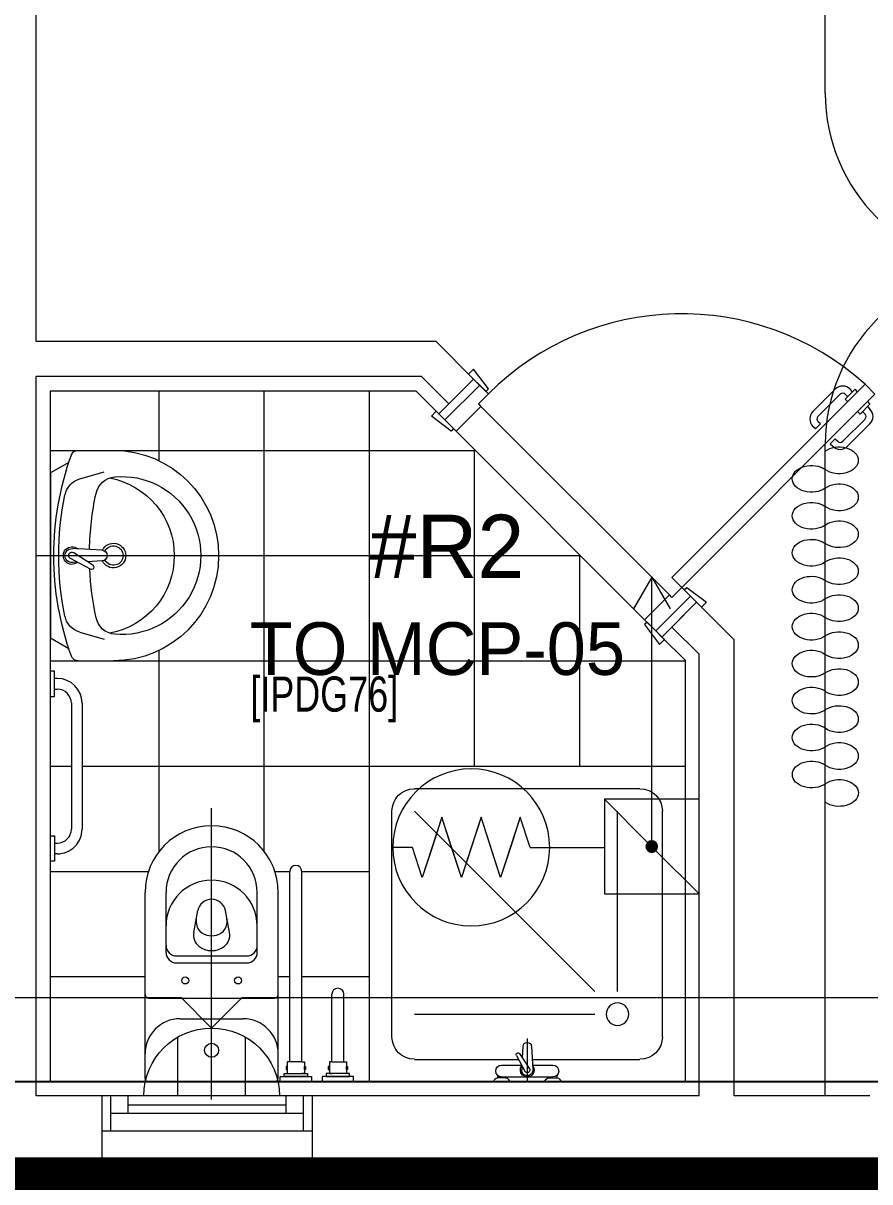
# Model space of a CAD drawing. Header units: metres. Extents: x 75097 to 220695, y -1557923 to -1361206.
# Drawn here: x 131814 to 134228, y -1441123 to -1437820 of the extents above; entities that cross this region are included whole.
import ezdxf

# ---------------------------------------------------------------- set-up
doc = ezdxf.new("R2010")
doc.units = ezdxf.units.M
doc.linetypes.add('DASHED2', pattern=[0.375, 0.25, -0.125])
doc.layers.get('0').update_dxf_attribs({"lineweight": 0})
for name, color, linetype, lineweight in [('A-100 - Copy$0$72_EGR_BASE_TEXT', 8, 'Continuous', 0), ('A-100 - Copy$0$Aluminum', 8, 'Continuous', 0), ('A-100 - Copy$0$car', 8, 'Continuous', 0), ('A-100 - Copy$0$Medical Equipment and Furniture', 8, 'Continuous', 0), ('A-100 - Copy$0$Proj', 8, 'Continuous', 0), ('A-100 - Copy$0$SANIT', 8, 'Continuous', 0), ('A-100 - Copy$0$Tiles', 8, 'Continuous', 0), ('A-100 - Copy$0$Walls', 8, 'Continuous', 0), ('A-100 - Copy$0$Wooden Joinery', 8, 'Continuous', 0)]:
    doc.layers.add(name, color=color, linetype=linetype, lineweight=lineweight)
for name, color, linetype in [('A-100 - Copy$0$axes', 8, 'Continuous'), ('AMA-SO-POWER', 85, 'Continuous'), ('PD-VENT', 8, 'Continuous')]:
    doc.layers.add(name, color=color, linetype=linetype)
doc.layers.add('E-POWR', color=7, linetype='Continuous', lineweight=9, true_color=0x4e7e3e)
doc.layers.add('EXF', color=7, linetype='Continuous', lineweight=0, true_color=0x4e7e3e)
doc.styles.add('A-100 - Copy$0$X3G_ENTITY_2587EA', font='swisscl.ttf', dxfattribs={"height": 200})
doc.styles.add('Optima_5', font='', dxfattribs={"height": 3.001645})
doc.styles.get("Standard").update_dxf_attribs({"font": 'GOTHIC.TTF'})
doc.styles.get('Optima_5').set_extended_font_data('Optima')

# ---------------------------------------------------------------- blocks, each defined once
blk = doc.blocks.new('WALL OUTLET')
at = {"layer": 'E-POWR', "extrusion": (9.94399e-05, 4.90741e-07, 1)}
blk.add_line((-193.4, 0, 0), (193.4, 0, 0), dxfattribs=at)
blk.add_line((-193.4, 0, 0), (193.4, 0, 0), dxfattribs=at)
at = {"layer": 'E-POWR', "extrusion": (9.94399e-05, 4.90741e-07, 1), "elevation": 0}
for points in [[(-96.7, 0), (-96.7, 167.5)], [(96.7, 0), (96.7, 167.5)]]:
    blk.add_lwpolyline(points, dxfattribs=at)
at = {"layer": 'E-POWR', "extrusion": (9.94399e-05, 4.90741e-07, 1)}
blk.add_arc((0, 0, 0), 193.4, 359.9963, 179.9963, dxfattribs=at)
blk = doc.blocks.new('E-WATER HEATER SKT')
at = {"layer": 'E-POWR'}
h = blk.add_hatch(color=256, dxfattribs=at)
h.dxf.hatch_style = 1
h.paths.add_polyline_path([(-0.4153, 0.0019, 1), (-0.4426, 0.0019, 1)])
for p, q in [((-0.5415, -0.1106), (-0.5415, 0.1144)), ((-0.5415, 0.1144), (-0.3165, 0.1144))]:
    blk.add_line(p, q, dxfattribs=at)
blk.add_lwpolyline([(-0.5415, 0.1144), (-0.3165, 0.1144), (-0.3165, -0.1106), (-0.5415, -0.1106)], close=True, dxfattribs=at)
for points in [[(-0.4208, 0.01), (-0.3165, 0.1144)], [(-0.1398, 0), (-0.1165, 0.0717), (-0.0932, 0)], [(-0.1398, 0), (-0.1165, 0.0717), (-0.0699, -0.0717), (-0.0233, 0.0717), (0.0233, -0.0717), (0.0699, 0.0717), (0.1165, -0.0717), (0.1398, 0), (0.1865, 0)], [(-0.0466, 0), (-0.0233, 0.0717), (0, 0)], [(0.0466, 0), (0.0699, 0.0717), (0.0932, 0)], [(-0.1398, 0), (-0.3165, 0)], [(-0.0932, 0), (-0.0699, -0.0717), (-0.0466, 0)], [(0, 0), (0.0233, -0.0717), (0.0466, 0)], [(0.0932, 0), (0.1165, -0.0717), (0.1398, 0)], [(-0.5415, -0.1106), (-0.4371, -0.0063)]]:
    blk.add_lwpolyline(points, dxfattribs=at)
for centre, radius in [((0, 0), 0.1865), ((-0.429, 0.0019), 0.0137)]:
    blk.add_circle(centre, radius, dxfattribs=at)
blk = doc.blocks.new('arrow')
at = {"layer": 'E-POWR'}
for points in [[(140757.7, -1398284.6), (140667.3, -1398232.4)], [(139990, -1398284.6), (140757.7, -1398284.6), (140757.7, -1398284.6)], [(140757.7, -1398284.6), (140667.3, -1398336.8)]]:
    blk.add_lwpolyline(points, dxfattribs=at)
blk = doc.blocks.new('A-100 - Copy$0$CURTAIN')
for centre, start, end in [((-0.3386, 0.0395), 313.5684, 226.4316), ((-0.1881, 0.0395), 313.5684, 226.4316), ((-0.0376, 0.0395), 313.5684, 226.4316), ((0.1129, 0.0395), 313.5684, 226.4316), ((0.2633, 0.0395), 313.5684, 226.4316), ((0.4138, 0.0395), 313.5684, 226.4316), ((0.5643, 0.0395), 313.5684, 226.4316), ((0.7148, 0.0395), 313.5684, 226.4316), ((0.8653, 0.0395), 313.5684, 226.4316), ((0.0376, -0.0395), 133.5684, 46.4316), ((0.1881, -0.0395), 133.5684, 46.4316), ((0.3386, -0.0395), 133.5684, 46.4316), ((0.4891, -0.0395), 133.5684, 46.4316), ((0.6396, -0.0395), 133.5684, 46.4316), ((0.79, -0.0395), 133.5684, 46.4316), ((0.9405, -0.0395), 133.5684, 46.4316), ((-0.4138, -0.0395), 133.5684, 46.4316), ((-0.2633, -0.0395), 133.5684, 46.4316), ((-0.1129, -0.0395), 133.5684, 46.4316)]:
    blk.add_arc(centre, 0.0546, start, end)
blk = doc.blocks.new('A-100 - Copy$0$A$C5B88081F')
at = {"layer": 'A-100 - Copy$0$car'}
for p, q in [((91.9, -7.1), (629.3, -544.5)), ((558.6, -615.2), (21.2, -77.8))]:
    blk.add_line(p, q, dxfattribs=at)
at = {"layer": 'A-100 - Copy$0$Wooden Joinery'}
for p, q in [((1102.4, 41.7), (1038.7, -21.9)), ((1158.9, 41.7), (1130.6, 13.4)), ((1151.9, 34.6), (1144.8, 41.7)), ((1166, 34.6), (1158.9, 41.7)), ((1116.5, 27.6), (1052.9, -36.1)), ((1137.7, 20.5), (1130.6, 27.6)), ((1137.7, 6.3), (1130.6, 13.4)), ((1194.3, 6.3), (1201.4, -0.7)), ((1166, -21.9), (1173.1, -29)), ((1201.4, -0.7), (1173.1, -29)), ((1180.1, -21.9), (1187.2, -29)), ((1194.3, -7.8), (1201.4, -14.9)), ((1045.8, -71.4), (1038.7, -64.4)), ((1059.9, -57.3), (1045.8, -71.4)), ((1059.9, -57.3), (1052.9, -50.2)), ((1187.2, -43.2), (1123.6, -106.8)), ((1201.4, -57.3), (1137.7, -120.9)), ((1102.4, -99.7), (1088.2, -113.9)), ((1088.2, -113.9), (1095.3, -120.9)), ((1102.4, -99.7), (1109.4, -106.8))]:
    blk.add_line(p, q, dxfattribs=at)
for points in [[(88.4, 53), (-10.6, -46), (-28.3, -28.3), (70.7, 70.7), (88.4, 53)], [(88.4, 53), (113.1, 28.3), (84.9, 0), (91.9, -7.1), (21.2, -77.8), (-10.6, -46), (88.4, 53)], [(689.4, -548), (664.7, -523.3), (636.4, -551.5), (629.3, -544.5), (558.6, -615.2), (590.4, -647), (689.4, -548)], [(689.4, -548), (590.4, -647), (608.1, -664.7), (707.1, -565.7), (689.4, -548)]]:
    blk.add_lwpolyline(points, dxfattribs=at)
for points in [[(106.1, 35.4), (113.1, 42.4), (70.7, 99), (56.6, 84.9)], [(636.4, -495), (1187.2, 55.8), (1215.5, 27.6), (664.7, -523.3)], [(14.1, -70.7), (7.1, -77.8), (-49.5, -35.4), (-35.4, -21.2)], [(671.8, -530.3), (678.8, -523.3), (735.4, -565.7), (721.2, -579.8)], [(565.7, -622.3), (558.6, -629.3), (601, -685.9), (615.2, -671.8)]]:
    blk.add_lwpolyline(points, close=True, dxfattribs=at)
for centre, radius, start, end in [((664.7, -523.3), 780, 47.9395, 135), ((1123.6, 20.5), 30, 45, 135), ((1123.6, 20.5), 10, 45, 135), ((1059.9, -43.2), 30, 135, 225), ((1180.1, -36.1), 10, 315, 45), ((1180.1, -36.1), 30, 315, 45), ((1059.9, -43.2), 10, 135, 225), ((1116.5, -99.7), 30, 225, 315), ((1116.5, -99.7), 10, 225, 315)]:
    blk.add_arc(centre, radius, start, end, dxfattribs=at)
blk = doc.blocks.new('A-100 - Copy$0$lav-manta 60')
at = {"layer": 'A-100 - Copy$0$SANIT'}
for p, q in [((0, 0.04), (0, -0.56)), ((-0.2658, -0.0529), (-0.2358, 0)), ((-0.2358, 0), (0.2358, 0)), ((0.2658, -0.0529), (0.2358, 0)), ((-0.015, -0.1473), (-0.0199, -0.064)), ((0.0389, -0.1142), (0.0087, -0.0575)), ((0.0191, -0.077), (0.0199, -0.064)), ((-0.3, -0.0789), (-0.3, -0.18)), ((-0.2185, -0.0841), (-0.2383, -0.1537)), ((0.0274, -0.121), (-0.0078, -0.0673)), ((0.2185, -0.0841), (0.2383, -0.1537)), ((0.3, -0.0789), (0.3, -0.18)), ((0.015, -0.1473), (0.0174, -0.1057))]:
    blk.add_line(p, q, dxfattribs=at)
for centre, radius, start, end in [((0, -0.8557), 0.8457, 70.1771, 109.8229), ((0, -0.8696), 0.8457, 78.1914, 101.8086), ((-0.28, -0.0789), 0.02, 109.8229, 180), ((-0.1608, -0.1006), 0.06, 101.8086, 164.0794), ((0, -0.0617), 0.025, 320.7474, 220.368), ((0, -0.0617), 0.02, 353.2671, 186.682), ((0, -0.0617), 0.00966, 25.4127, 215.9577), ((0.1608, -0.1006), 0.06, 15.9206, 78.1914), ((0.28, -0.0789), 0.02, 0, 70.1771), ((-0.1645, -0.189), 0.06, 102.0883, 174.8142), ((0, -0.9572), 0.8457, 91.1572, 102.0883), ((0, -0.9572), 0.8457, 88.5486, 88.844), ((0.0332, -0.1176), 0.00666, 210.6852, 30.6852), ((0, -0.9572), 0.8457, 77.9117, 87.4274), ((0.1645, -0.189), 0.06, 5.1858, 77.9117), ((0, -0.18), 0.035, 115.3106, 64.6894), ((0, -0.18), 0.0275, 117.1496, 62.8504), ((0, -0.1473), 0.015, 180, 0), ((0, -0.18), 0.3, 180, 0), ((0, -0.2039), 0.2252, 174.8142, 5.1858), ((0, -0.1282), 0.2252, 190.6097, 349.3903)]:
    blk.add_arc(centre, radius, start, end, dxfattribs=at)
blk = doc.blocks.new('A-100 - Copy$0$WC manta')
at = {"layer": 'A-100 - Copy$0$SANIT'}
for p, q in [((-0.13, 0.18), (-0.13, -0.18)), ((-0.12, 0.19), (0.41, 0.19)), ((0.109, 0.18), (0.109, -0.18)), ((0.209, 0.1), (0.209, -0.1)), ((0.229, 0.1), (0.229, -0.1)), ((0.239, 0.13), (0.41, 0.13)), ((0.05, 0.09), (0.05, -0.09)), ((0.2955, 0.051), (0.3581, 0.0393)), ((-0.18, 0), (0.65, 0)), ((0.2955, -0.051), (0.3581, -0.0393)), ((0.239, -0.13), (0.41, -0.13)), ((-0.12, -0.19), (0.41, -0.19))]:
    blk.add_line(p, q, dxfattribs=at)
for centre, radius in [((0.159, 0.0752), 0.01), ((-0.04, 0), 0.02), ((0.159, -0.0753), 0.01)]:
    blk.add_circle(centre, radius, dxfattribs=at)
for centre, radius, start, end in [((-0.12, 0.18), 0.01, 90, 180), ((-0.05, 0.09), 0.1, 0, 90), ((0.119, 0.18), 0.01, 90, 180), ((0.41, 0), 0.19, 270, 90), ((0.239, 0.1), 0.03, 90, 180), ((0.259, 0.1), 0.03, 90, 180), ((0.3147, 0), 0.13, 270, 90), ((0.41, 0), 0.13, 270, 90), ((0.3029, 0), 0.0588, 141.525, 218.475), ((0.2882, 0.0117), 0.04, 79.4289, 141.525), ((0.3271, 0.0044), 0.04, 79.4289, 166.4176), ((0.3507, 0), 0.04, 280.5711, 79.4289), ((0.3454, 0), 0.0588, 166.4176, 193.5824), ((0.3271, -0.0044), 0.04, 193.5824, 280.5711), ((0.2882, -0.0117), 0.04, 218.475, 280.5711), ((-0.05, -0.09), 0.1, 270, 0), ((0.239, -0.1), 0.03, 180, 270), ((0.259, -0.1), 0.03, 180, 270), ((-0.12, -0.18), 0.01, 180, 270), ((0.119, -0.18), 0.01, 180, 270)]:
    blk.add_arc(centre, radius, start, end, dxfattribs=at)
blk = doc.blocks.new('A-100 - Copy$0$SHOWER TRAY 80x80')
at = {"layer": 'A-100 - Copy$0$SANIT'}
for p, q in [((0, 0), (0, 0.8)), ((0.8, 0.8), (0, 0.8)), ((0.8, 0), (0.8, 0.8)), ((0.1143, 0.7429), (0.6857, 0.7429)), ((0.0571, 0.4124), (0.0571, 0.6857)), ((0.7429, 0.1143), (0.7429, 0.6857)), ((0.2286, 0.6286), (0.6857, 0.6286)), ((0.1714, 0.1143), (0.1714, 0.5714)), ((0.2286, 0.5714), (0.6857, 0.1143)), ((0.01, 0.455), (0.01, 0.475)), ((0.0163, 0.475), (0.01, 0.475)), ((0.0125, 0.455), (0.01, 0.455)), ((0.0125, 0.335), (0.0125, 0.465)), ((0.0425, 0.4133), (0.0425, 0.465)), ((0.0895, 0.4105), (0.0316, 0.4139)), ((0.11, 0.4), (0, 0.4)), ((0.0667, 0.3728), (0.0271, 0.3939)), ((0.0407, 0.3866), (0.0316, 0.3861)), ((0.0715, 0.3808), (0.0334, 0.4058)), ((0.0425, 0.335), (0.0425, 0.3857)), ((0.0608, 0.3878), (0.0895, 0.3895)), ((0.0571, 0.1143), (0.0571, 0.3779)), ((0.01, 0.345), (0.01, 0.325)), ((0.0125, 0.345), (0.01, 0.345)), ((0.0163, 0.325), (0.01, 0.325)), ((0.1143, 0.0571), (0.6857, 0.0571)), ((0, 0), (0.8, 0))]:
    blk.add_line(p, q, dxfattribs=at)
blk.add_circle((0.1714, 0.6286), 0.0286, dxfattribs=at)
for centre, radius, start, end in [((0.1143, 0.6857), 0.0571, 90, 180), ((0.6857, 0.6857), 0.0571, 360, 90), ((0, 0.475), 0.01, 0, 90), ((0.0275, 0.465), 0.015, 0, 180), ((0, 0.455), 0.01, 270, 0), ((0.03, 0.4), 0.0175, 49.632, 309.2526), ((0.03, 0.4), 0.014, 83.2671, 276.7329), ((0.03, 0.4), 0.00676, 54.0423, 244.5873), ((0.0895, 0.4), 0.0105, 270, 90), ((0, 0.345), 0.01, 0, 90), ((0.0691, 0.3768), 0.00467, 239.3148, 59.3148), ((0, 0.325), 0.01, 270, 0), ((0.0275, 0.335), 0.015, 180, 0), ((0.1143, 0.1143), 0.0571, 180, 270), ((0.6857, 0.1143), 0.0571, 270, 360)]:
    blk.add_arc(centre, radius, start, end, dxfattribs=at)
blk = doc.blocks.new('A-100 - Copy')
at = {"layer": 'A-100 - Copy$0$Aluminum'}
for p, q in [((132638.3, -1440877.7, -2.4), (132038.3, -1440877.7, -2.4)), ((132063.3, -1440977.7, -2.4), (132063.3, -1440877.7, -2.4)), ((132113.3, -1440927.7, -2.4), (132113.3, -1440877.7, -2.4)), ((132563.3, -1440927.7, -2.4), (132563.3, -1440877.7, -2.4)), ((132613.3, -1440977.7, -2.4), (132613.3, -1440877.7, -2.4)), ((132613.3, -1440927.7, -2.4), (132063.3, -1440927.7, -2.4)), ((132113.3, -1440902.7, -2.4), (132563.3, -1440902.7, -2.4)), ((132638.3, -1440977.7, -2.4), (132038.3, -1440977.7, -2.4))]:
    blk.add_line(p, q, dxfattribs=at)
at = {"layer": 'A-100 - Copy$0$axes'}
blk.add_line((178675.3, -1440837.7, 2.4), (83612.8, -1440837.7, 2.4), dxfattribs=at)
at = {"layer": 'A-100 - Copy$0$Medical Equipment and Furniture'}
for p, q in [((134101.2, -1438019.7, 0), (134101.2, -1436661.6, 0)), ((134101.2, -1440877.7, 0), (134101.2, -1439019.6, 0))]:
    blk.add_line(p, q, dxfattribs=at)
for centre, start, end in [((134601.2, -1438019.7, 0), 180, 270), ((134601.2, -1439019.7, 0), 90, 180)]:
    blk.add_arc(centre, 500, start, end, dxfattribs=at)
at = {"layer": 'A-100 - Copy$0$Proj'}
blk.add_line((132038.3, -1441102.7, 0), (132638.3, -1441102.7, 0), dxfattribs=at)
at = {"layer": 'A-100 - Copy$0$SANIT'}
for p, q in [((131902.9, -1439667.1, 0), (131891.2, -1439667.1, 0)), ((131902.9, -1439739.1, 0), (131902.9, -1439667.1, 0)), ((131911.2, -1439687.8, 0), (131902.9, -1439687.8, 0)), ((131891.2, -1439739.1, 0), (131902.9, -1439739.1, 0)), ((131902.9, -1439718.4, 0), (131911.2, -1439718.4, 0)), ((131951.2, -1439757.8, 0), (131951.2, -1440117.3, 0)), ((131981.8, -1439757.6, 0), (131981.8, -1440117.4, 0)), ((131891.2, -1440136.3, 0), (131902.9, -1440136.3, 0)), ((131902.9, -1440136.3, 0), (131902.9, -1440208.3, 0)), ((131902.9, -1440157, 0), (131911.2, -1440157, 0)), ((131911.2, -1440187.6, 0), (131902.9, -1440187.6, 0)), ((131902.9, -1440208.3, 0), (131891.2, -1440208.3, 0)), ((132574.2, -1440780.7, 0), (132574.2, -1440237.7, 0)), ((132608.2, -1440780.7, 0), (132608.2, -1440237.7, 0)), ((132694.2, -1440780.7, 0), (132694.2, -1440587.7, 0)), ((132728.2, -1440780.7, 0), (132728.2, -1440587.7, 0)), ((132566.9, -1440793.7, 0), (132563.9, -1440793.7, 0)), ((132563.9, -1440793.7, 0), (132563.9, -1440802.5, 0)), ((132566.9, -1440780.7, 0), (132566.9, -1440813.5, 0)), ((132574.2, -1440780.7, 0), (132566.9, -1440780.7, 0)), ((132566.9, -1440802.5, 0), (132566.9, -1440793.7, 0)), ((132608.2, -1440780.7, 0), (132574.2, -1440780.7, 0)), ((132608.2, -1440780.7, 0), (132615.6, -1440780.7, 0)), ((132615.6, -1440780.7, 0), (132615.6, -1440813.5, 0)), ((132615.6, -1440793.7, 0), (132618.6, -1440793.7, 0)), ((132615.6, -1440802.5, 0), (132615.6, -1440793.7, 0)), ((132618.6, -1440793.7, 0), (132618.6, -1440802.5, 0)), ((132686.9, -1440793.7, 0), (132683.9, -1440793.7, 0)), ((132683.9, -1440793.7, 0), (132683.9, -1440802.5, 0)), ((132686.9, -1440780.7, 0), (132686.9, -1440813.5, 0)), ((132694.2, -1440780.7, 0), (132686.9, -1440780.7, 0)), ((132686.9, -1440802.5, 0), (132686.9, -1440793.7, 0)), ((132694.2, -1440780.7, 0), (132728.2, -1440780.7, 0)), ((132728.2, -1440780.7, 0), (132735.6, -1440780.7, 0)), ((132735.6, -1440780.7, 0), (132735.6, -1440813.5, 0)), ((132735.6, -1440793.7, 0), (132738.6, -1440793.7, 0)), ((132735.6, -1440802.5, 0), (132735.6, -1440793.7, 0)), ((132738.6, -1440793.7, 0), (132738.6, -1440802.5, 0)), ((132546.2, -1440837.7, 0), (132546.2, -1440822.7, 0)), ((132546.2, -1440822.7, 0), (132636.2, -1440822.7, 0)), ((132557.9, -1440822.7, 0), (132557.9, -1440813.5, 0)), ((132557.9, -1440813.5, 0), (132624.6, -1440813.5, 0)), ((132624.6, -1440822.7, 0), (132557.9, -1440822.7, 0)), ((132563.9, -1440802.5, 0), (132566.9, -1440802.5, 0)), ((132566.9, -1440813.5, 0), (132574.2, -1440813.5, 0)), ((132615.6, -1440813.5, 0), (132608.2, -1440813.5, 0)), ((132618.6, -1440802.5, 0), (132615.6, -1440802.5, 0)), ((132624.6, -1440813.5, 0), (132624.6, -1440822.7, 0)), ((132636.2, -1440822.7, 0), (132636.2, -1440837.7, 0)), ((132666.2, -1440822.7, 0), (132666.2, -1440837.7, 0)), ((132756.2, -1440822.7, 0), (132666.2, -1440822.7, 0)), ((132744.6, -1440813.5, 0), (132677.9, -1440813.5, 0)), ((132677.9, -1440813.5, 0), (132677.9, -1440822.7, 0)), ((132677.9, -1440822.7, 0), (132744.6, -1440822.7, 0)), ((132683.9, -1440802.5, 0), (132686.9, -1440802.5, 0)), ((132686.9, -1440813.5, 0), (132694.2, -1440813.5, 0)), ((132735.6, -1440813.5, 0), (132728.2, -1440813.5, 0)), ((132738.6, -1440802.5, 0), (132735.6, -1440802.5, 0)), ((132744.6, -1440822.7, 0), (132744.6, -1440813.5, 0)), ((132756.2, -1440837.7, 0), (132756.2, -1440822.7, 0))]:
    blk.add_line(p, q, dxfattribs=at)
for centre, radius, start, end in [((131911.2, -1439758.4, 0), 70.6, 359.9995, 89.9995), ((131911.2, -1439758.4, 0), 40, 359.9995, 89.9995), ((131911.2, -1440117, 0), 70.6, 270.0005, 0.0005), ((131911.2, -1440117, 0), 40, 270.0005, 0.0005), ((132591.2, -1440237.7, 0), 17, 0.0001, 180.0001), ((132711.2, -1440587.7, 0), 17, 359.9999, 179.9999)]:
    blk.add_arc(centre, radius, start, end, dxfattribs=at)
at = {"layer": 'A-100 - Copy$0$Tiles'}
for p, q in [((132201.2, -1439067.3, 0), (132201.2, -1438867.7, 0)), ((132501.2, -1440181.1, 0), (132501.2, -1438867.7, 0)), ((132801.2, -1439937.7, 0), (132801.2, -1438867.7, 0)), ((131891.2, -1439037.7, 0), (131970.2, -1439037.7, 0)), ((132071.2, -1439037.7, 0), (133103.2, -1439037.7, 0)), ((133101.2, -1439937.7, 0), (133101.2, -1439035.7, 0)), ((132371.2, -1439337.7, 0), (133403.2, -1439337.7, 0)), ((133401.2, -1439937.7, 0), (133401.2, -1439335.7, 0)), ((132201.2, -1440181.1, 0), (132201.2, -1439608.1, 0)), ((131891.2, -1439637.7, 0), (131970.2, -1439637.7, 0)), ((132071.2, -1439637.7, 0), (133701.2, -1439637.7, 0)), ((131891.2, -1439937.7, 0), (131951.2, -1439937.7, 0)), ((131981.8, -1439937.7, 0), (132801.2, -1439937.7, 0)), ((131891.2, -1440237.7, 0), (132171, -1440237.7, 0)), ((132531.5, -1440237.7, 0), (132574.2, -1440237.7, 0)), ((132608.2, -1440237.7, 0), (132801.2, -1440237.7, 0)), ((131891.2, -1440537.7, 0), (132161.2, -1440537.7, 0)), ((132541.2, -1440537.7, 0), (132574.2, -1440537.7, 0)), ((132608.2, -1440537.7, 0), (132801.2, -1440537.7, 0))]:
    blk.add_line(p, q, dxfattribs=at)
at = {"layer": 'A-100 - Copy$0$Tiles', "elevation": 0}
blk.add_lwpolyline([(133635.4, -1439569.9), (133701.2, -1439635.7), (133701.2, -1440837.7), (131891.2, -1440837.7), (131891.2, -1438867.7), (132933.2, -1438867.7), (132999, -1438933.5)], dxfattribs=at)
at = {"layer": 'A-100 - Copy$0$Walls'}
for p, q in [((131851.2, -1438727.7, 0), (131851.2, -1434989.8, 0)), ((132991.2, -1438727.7, 0), (131851.2, -1438727.7, 0)), ((132991.2, -1438727.7, 0), (133098, -1438834.5, 0)), ((131851.2, -1440877.7, 0), (131851.2, -1438827.7, 0)), ((132949.8, -1438827.7, 0), (131851.2, -1438827.7, 0)), ((132949.8, -1438827.7, 0), (133027.3, -1438905.2, 0)), ((133098, -1438834.5, 0), (133027.3, -1438905.2, 0)), ((133734.4, -1439470.9, 0), (133663.7, -1439541.6, 0)), ((133734.4, -1439470.9, 0), (133841.2, -1439577.7, 0)), ((133663.7, -1439541.6, 0), (133741.2, -1439619.1, 0)), ((133841.2, -1440877.7, 0), (133841.2, -1439577.7, 0)), ((133741.2, -1440877.7, 0), (133741.2, -1439619.1, 0)), ((132038.3, -1440877.7, 0), (131851.2, -1440877.7, 0)), ((132038.3, -1440877.7, 0), (132038.3, -1441102.7, 0)), ((133741.2, -1440877.7, 0), (132638.3, -1440877.7, 0)), ((132638.3, -1440877.7, 0), (132638.3, -1441102.7, 0)), ((134228.3, -1440877.7, 0), (133841.2, -1440877.7, 0)), ((132038.3, -1441102.7, 0), (131488.3, -1441102.7, 0)), ((134228.3, -1441102.7, 0), (132638.3, -1441102.7, 0))]:
    blk.add_line(p, q, dxfattribs=at)
at = {"layer": 'A-100 - Copy$0$Medical Equipment and Furniture', "extrusion": (-1.26698e-09, -6.38299e-11, -1), "xscale": 699.9999999767343, "yscale": 1000.000000000002, "zscale": 1000, "rotation": 269.985929888151}
blk.add_blockref('A-100 - Copy$0$CURTAIN', (-134101.2, -1439355.9, 0), dxfattribs=at)
at = {"layer": 'A-100 - Copy$0$SANIT'}
for name, p, xscale, yscale, zscale, rotation in [('A-100 - Copy$0$lav-manta 60', (131891.2, -1439337.7, 0), -1000.000000000226, 1000.000000000226, 1000.000000000223, 90), ('A-100 - Copy$0$SHOWER TRAY 80x80', (132801.2, -1440837.7, 0), -1125.00003893818, 1125.00003893818, 1125.00003893818, 270), ('A-100 - Copy$0$WC manta', (132351.2, -1440707.7, 0), 1000.000000000003, 1000.000000000003, 1000.000000000003, 90)]:
    blk.add_blockref(name, p, dxfattribs=dict(at, xscale=xscale, yscale=yscale, zscale=zscale, rotation=rotation))
at = {"layer": 'A-100 - Copy$0$Wooden Joinery'}
blk.add_blockref('A-100 - Copy$0$A$C5B88081F', (133027.3, -1438905.2, 0), dxfattribs=at)
at = {"layer": 'A-100 - Copy$0$72_EGR_BASE_TEXT', "insert": (132672.3, -1439682.4, 0), "char_height": 100, "attachment_point": 2, "style": 'A-100 - Copy$0$X3G_ENTITY_2587EA'}
blk.add_mtext('[IPDG76]', dxfattribs=at)

msp = doc.modelspace()

# ---------------------------------------------------------------- linework, layer by layer
at = {"layer": 'E-POWR', "color": 240, "linetype": 'DASHED2', "ltscale": 500, "true_color": 0xf10e52, "const_width": 100, "elevation": 0}
msp.add_lwpolyline([(115125.3, -1447867.7), (115125.3, -1441102.7), (159446.3, -1441102.7)], dxfattribs=at)
at = {"layer": 'EXF', "color": 85}
msp.add_lwpolyline([(120345.3, -1440684.3), (120345.3, -1440684.3), (120445.4, -1440599.8), (121409.1, -1440599.8), (121496.3, -1440686.9), (121583.5, -1440599.8), (131101.1, -1440597.1), (131188.2, -1440684.3), (131275.4, -1440597.1), (132264, -1440597.1), (132351.2, -1440684.3), (132438.3, -1440597.1), (141902.8, -1440597.1), (141990, -1440684.3), (142077.1, -1440607.1), (143052.1, -1440607.1), (143139.3, -1440694.3), (143226.4, -1440607.1), (152702.1, -1440597.1), (152789.3, -1440684.3), (152876.4, -1440597.1), (153851.1, -1440597.1), (153938.3, -1440684.3), (153938.3, -1440684.3)], dxfattribs=at)

# ---------------------------------------------------------------- block references
at = {"layer": 'AMA-SO-POWER', "color": 85, "xscale": -1200, "yscale": 1200, "zscale": 1200, "rotation": 359.9999534452681}
msp.add_blockref('E-WATER HEATER SKT', (133091.5, -1440169.3, 0), dxfattribs=at)
at = {"layer": 'E-POWR', "color": 85, "rotation": 89.99999999999754}
msp.add_blockref('arrow', (-1264678.4, -1580157.1, 0), dxfattribs=at)
at = {"layer": 'PD-VENT', "color": 85, "xscale": -1, "rotation": 359.9816343017128}
msp.add_blockref('WALL OUTLET', (132351.2, -1440877.7, 0), dxfattribs=at)

# ---------------------------------------------------------------- texts
at = {"layer": 'E-POWR'}
msp.add_text('TO MCP-05', height=150, dxfattribs=at).set_placement((132460, -1439677.8, -1.8))
at = {"layer": 'E-POWR', "insert": (132801.2, -1439221.2, 0), "char_height": 180.1, "width": 3.637978807091713e-12, "attachment_point": 1, "rotation": 360, "line_spacing_factor": 1.047943, "style": 'Optima_5'}
msp.add_mtext('#R2', dxfattribs=at)

# ---------------------------------------------------------------- next in the draw order: block references
msp.add_blockref('A-100 - Copy', (0, 0))

doc.saveas('drawing.dxf')
